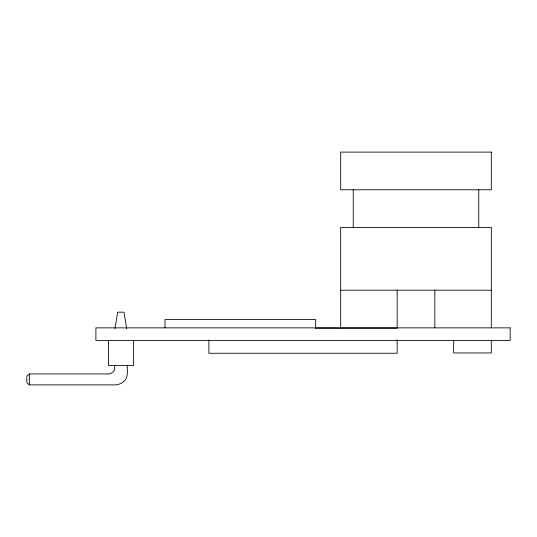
<?xml version="1.0" encoding="UTF-8"?>
<svg xmlns="http://www.w3.org/2000/svg" width="537" height="537" viewBox="0 0 537 537"><rect width="100%" height="100%" fill="white"/><g stroke="black" fill="none" stroke-linecap="round" stroke-linejoin="round"><path stroke-width="0.81" d="M114.958 328.644L117.704 312.165L123.973 312.165L126.725 328.644M114.723 365.361L114.723 368.489A4.813 4.813 0 0 1 114.482 369.993L112.884 372.349L110.172 373.739A7.149 7.149 0 0 1 108.447 373.953L29.36 373.953L26.85 376.142L26.85 382.7L29.36 384.888L114.723 384.888C118.328 384.881 121.98 383.492 124.47 380.847C128.565 376.779 127.074 370.449 127.276 365.361M340.68 290.202L491.321 290.202M315.159 328.154L397.172 328.154M491.321 327.859L491.321 227.433L340.68 227.433L340.68 327.859M491.321 340.411L491.321 352.963L453.658 352.963L453.658 340.411M478.769 189.776L478.769 227.433M434.829 290.202L434.829 327.859M397.172 290.202L397.172 327.859M397.172 339.867L397.172 353.259L208.873 353.259L208.873 339.867M353.232 189.776L353.232 227.433M315.649 327.859L315.649 319.508L165.013 319.508L165.013 327.859M133.552 340.411L133.552 365.516L108.447 365.516L108.447 340.411M29.36 373.953L29.36 384.888M491.321 152.112L340.68 152.112L340.68 189.776L491.321 189.776L491.321 152.112M510.15 327.859L95.895 327.859L95.895 340.411L510.15 340.411L510.15 327.859"/></g></svg>
